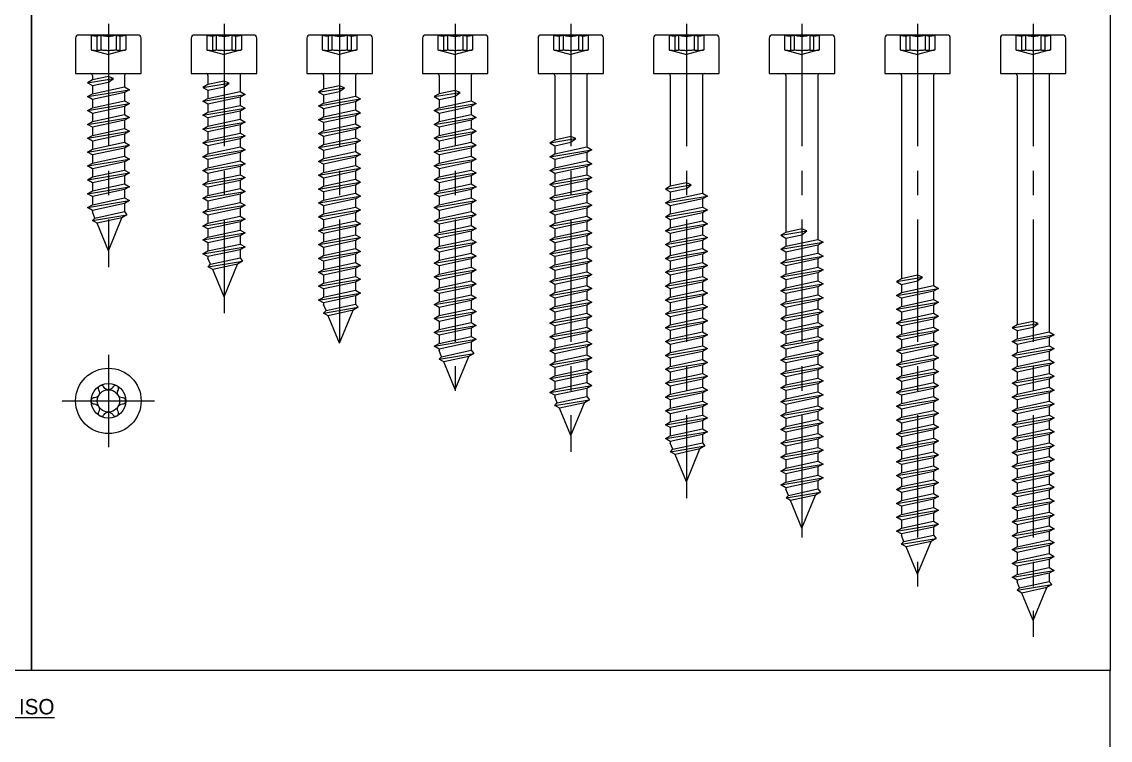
# Model space of a CAD drawing. Header units: millimetres. Extents: x 1459 to 17435, y 971 to 8404.
# Drawn here: x 5683.3 to 5824.5, y 2267.4 to 2360.7 of the extents above; entities that cross this region are included whole.
import ezdxf

# ---------------------------------------------------------------- set-up
doc = ezdxf.new("R2010")
doc.units = ezdxf.units.MM
doc.header["$LTSCALE"] = 0.5
doc.linetypes.add('CENTER', pattern=[50.8, 31.75, -6.35, 6.35, -6.35])
doc.linetypes.add('HIDDEN', pattern=[9.525, 6.35, -3.175])
doc.layers.get('0').update_dxf_attribs({"lineweight": 20})
doc.layers.add('Quincaillerie', color=150, linetype='Continuous', lineweight=20)
doc.styles.add('SBS_IPTXT', font='ERASLGHT.TTF', dxfattribs={"height": 4})

# ---------------------------------------------------------------- blocks, each defined once
blk = doc.blocks.new('Tête vis T25 ST5.5')
at = {"color": 1, "linetype": 'CENTER'}
for points in [[(0, 6), (0, -6)], [(-6, 0), (6, 0)]]:
    blk.add_lwpolyline(points, dxfattribs=at)
blk.add_lwpolyline([(0.56, -1.76, 1.114641), (1.25, -1.37, -0.560869), (1.81, -0.4, 1.114641), (1.81, 0.4, -0.560869), (1.25, 1.37, 1.114641), (0.56, 1.76, -0.560869), (-0.56, 1.76, 1.114641), (-1.25, 1.37, -0.560869), (-1.81, 0.4, 1.114641), (-1.81, -0.4, -0.560869), (-1.25, -1.37, 1.114641), (-0.56, -1.76, -0.560869)], format="xyb", close=True)
for radius in [4.25, 2.25, 1.45]:
    blk.add_circle((0, 0), radius)
blk = doc.blocks.new('4070089')
at = {"color": 1, "linetype": 'CENTER'}
blk.add_line((0, 6.44), (0, -25.12), dxfattribs=at)
for p, q in [((-2.08, -0.25), (-2.08, -0.83)), ((2.09, -0.25), (2.09, -1.73)), ((-2.08, -1.57), (-2.08, -2.63)), ((2.09, -2.47), (2.09, -3.53)), ((-2.08, -3.37), (-2.08, -4.43)), ((-2.08, -5.17), (-2.08, -6.23)), ((2.09, -4.27), (2.09, -5.33)), ((-2.08, -6.97), (-2.08, -8.03)), ((2.09, -6.07), (2.09, -7.13)), ((2.09, -7.87), (2.09, -8.93)), ((-2.08, -8.77), (-2.08, -9.83)), ((2.09, -9.67), (2.09, -10.73)), ((-2.08, -10.57), (-2.08, -11.63)), ((-2.08, -12.37), (-2.08, -13.43)), ((2.09, -11.47), (2.09, -12.53)), ((2.09, -13.27), (2.09, -14.33)), ((-2.08, -14.17), (-2.08, -15.23)), ((2.09, -15.07), (2.09, -16.13)), ((-2.08, -15.97), (-2.08, -17.03)), ((2.09, -16.87), (2.09, -17.93)), ((-2.08, -17.77), (-2.08, -17.97)), ((-1.76, -18.76), (-2.08, -17.97)), ((2.41, -18.35), (1.76, -18.74)), ((2.09, -17.93), (2.41, -18.35)), ((-2.07, -19.09), (-1.76, -18.76)), ((-1.47, -19.44), (-2.07, -19.09)), ((0, -23), (-1.47, -19.44)), ((0, -23), (1.76, -18.74))]:
    blk.add_line(p, q)
blk.add_lwpolyline([(3.85, 5), (-3.85, 5, 0.414214), (-4.25, 4.6), (-4.25, 0), (4.25, 0), (4.25, 4.6, 0.414214)], format="xyb", close=True)
at = {"linetype": 'HIDDEN'}
for points in [[(-2.25, 5), (-2.25, 3.07)], [(-1.5, 4.91), (-1.5, 3.01)], [(-1, 5), (-1, 3.07)], [(1, 5), (1, 3.07)], [(1.5, 4.91), (1.5, 3.01)], [(2.25, 5), (2.25, 3.07)], [(-2.25, 3.07), (0, 2.47)], [(2.25, 3.07), (0, 2.47)]]:
    blk.add_lwpolyline(points, dxfattribs=at)
for points in [[(-2.08, -1.57), (0, -1.12), (0.65, -0.64), (0, -0.38), (-2.08, -0.83), (-2.73, -1.2)], [(2.73, -2.1), (2.09, -2.47), (-2.08, -3.37), (-2.73, -3), (-2.08, -2.63), (2.09, -1.73)], [(2.73, -3.9), (2.09, -4.27), (-2.08, -5.17), (-2.73, -4.8), (-2.08, -4.43), (2.09, -3.53)], [(2.73, -5.7), (2.09, -6.07), (-2.08, -6.97), (-2.73, -6.6), (-2.08, -6.23), (2.09, -5.33)], [(2.73, -7.5), (2.09, -7.87), (-2.08, -8.77), (-2.73, -8.4), (-2.08, -8.03), (2.09, -7.13)], [(2.73, -9.3), (2.09, -9.67), (-2.08, -10.57), (-2.73, -10.2), (-2.08, -9.83), (2.09, -8.93)], [(2.73, -11.1), (2.09, -11.47), (-2.08, -12.37), (-2.73, -12), (-2.08, -11.63), (2.09, -10.73)], [(2.73, -12.9), (2.09, -13.27), (-2.08, -14.17), (-2.73, -13.8), (-2.08, -13.43), (2.09, -12.53)], [(2.73, -14.7), (2.09, -15.07), (-2.08, -15.97), (-2.73, -15.6), (-2.08, -15.23), (2.09, -14.33)], [(2.73, -16.5), (2.09, -16.87), (-2.08, -17.77), (-2.73, -17.4), (-2.08, -17.03), (2.09, -16.13)]]:
    blk.add_lwpolyline(points, close=True)
for points in [[(-2.73, -1.2), (0.65, -0.64)], [(-2.73, -3), (2.73, -2.1)], [(-2.73, -4.8), (2.73, -3.9)], [(-2.73, -6.6), (2.73, -5.7)], [(-2.73, -8.4), (2.73, -7.5)], [(-2.73, -10.2), (2.73, -9.3)], [(-2.73, -12), (2.73, -11.1)], [(-2.73, -13.8), (2.73, -12.9)], [(-2.73, -15.6), (2.73, -14.7)], [(-2.73, -17.4), (2.73, -16.5)], [(-2.07, -19.09), (2.41, -18.35)], [(-1.76, -18.76), (2.09, -17.93)], [(1.76, -18.74), (-1.47, -19.44)]]:
    blk.add_lwpolyline(points)
for centre, radius, start, end in [((-1.62, 6.9), 2, 251.79, 288.21), ((0, 8.36), 3.5, 253.4149, 286.5851), ((1.62, 6.9), 2, 251.79, 288.21), ((-1.62, 6.39), 3.38, 259.3357, 280.6643), ((0, 11.17), 8.16, 262.9585, 277.0415), ((1.62, 6.39), 3.38, 259.3357, 280.6643)]:
    blk.add_arc(centre, radius, start, end, dxfattribs=at)
for centre, start, end in [((-2.33, -0.25), 0, 90), ((2.34, -0.25), 90, 180)]:
    blk.add_arc(centre, 0.25, start, end)
blk = doc.blocks.new('4070090')
at = {"color": 1, "linetype": 'CENTER'}
blk.add_line((0, 6.44), (0, -31.12), dxfattribs=at)
for p, q in [((-2.08, -0.25), (-2.08, -1.43)), ((2.08, -0.25), (2.08, -2.33)), ((-2.08, -2.17), (-2.08, -3.23)), ((-2.08, -3.97), (-2.08, -5.03)), ((2.08, -3.07), (2.08, -4.13)), ((2.08, -4.87), (2.08, -5.93)), ((-2.08, -5.77), (-2.08, -6.83)), ((2.08, -6.67), (2.08, -7.73)), ((-2.08, -7.57), (-2.08, -8.63)), ((2.08, -8.47), (2.08, -9.53)), ((-2.08, -9.37), (-2.08, -10.43)), ((-2.08, -11.17), (-2.08, -12.23)), ((2.08, -10.27), (2.08, -11.33)), ((2.08, -12.07), (2.08, -13.13)), ((-2.08, -12.97), (-2.08, -14.03)), ((2.08, -13.87), (2.08, -14.93)), ((-2.08, -14.77), (-2.08, -15.83)), ((-2.08, -16.57), (-2.08, -17.63)), ((2.08, -15.67), (2.08, -16.73)), ((2.08, -17.47), (2.08, -18.53)), ((-2.08, -18.37), (-2.08, -19.43)), ((2.08, -19.27), (2.08, -20.33)), ((-2.08, -20.17), (-2.08, -21.23)), ((2.08, -21.07), (2.08, -22.13)), ((-2.08, -21.97), (-2.08, -23.03)), ((-2.08, -23.77), (-2.08, -23.97)), ((-1.76, -24.76), (-2.08, -23.97)), ((2.08, -22.87), (2.08, -23.93)), ((2.08, -23.93), (2.41, -24.35)), ((-2.07, -25.09), (-1.76, -24.76)), ((-1.47, -25.44), (-2.07, -25.09)), ((0, -29), (1.76, -24.74)), ((2.41, -24.35), (1.76, -24.74)), ((0, -29), (-1.47, -25.44))]:
    blk.add_line(p, q)
blk.add_lwpolyline([(3.85, 5), (-3.85, 5, 0.414214), (-4.25, 4.6), (-4.25, 0), (4.25, 0), (4.25, 4.6, 0.414214)], format="xyb", close=True)
at = {"linetype": 'HIDDEN'}
for points in [[(-2.25, 5), (-2.25, 3.07)], [(-1.5, 4.91), (-1.5, 3.01)], [(-1, 5), (-1, 3.07)], [(1, 5), (1, 3.07)], [(1.5, 4.91), (1.5, 3.01)], [(2.25, 5), (2.25, 3.07)], [(-2.25, 3.07), (0, 2.47)], [(2.25, 3.07), (0, 2.47)]]:
    blk.add_lwpolyline(points, dxfattribs=at)
for points in [[(-2.08, -2.17), (0, -1.72), (0.65, -1.24), (0, -0.98), (-2.08, -1.43), (-2.73, -1.8)], [(2.73, -2.7), (2.08, -3.07), (-2.08, -3.97), (-2.73, -3.6), (-2.08, -3.23), (2.08, -2.33)], [(2.73, -4.5), (2.08, -4.87), (-2.08, -5.77), (-2.73, -5.4), (-2.08, -5.03), (2.08, -4.13)], [(2.73, -6.3), (2.08, -6.67), (-2.08, -7.57), (-2.73, -7.2), (-2.08, -6.83), (2.08, -5.93)], [(2.73, -8.1), (2.08, -8.47), (-2.08, -9.37), (-2.73, -9), (-2.08, -8.63), (2.08, -7.73)], [(2.73, -9.9), (2.08, -10.27), (-2.08, -11.17), (-2.73, -10.8), (-2.08, -10.43), (2.08, -9.53)], [(2.73, -11.7), (2.08, -12.07), (-2.08, -12.97), (-2.73, -12.6), (-2.08, -12.23), (2.08, -11.33)], [(2.73, -13.5), (2.08, -13.87), (-2.08, -14.77), (-2.73, -14.4), (-2.08, -14.03), (2.08, -13.13)], [(2.73, -15.3), (2.08, -15.67), (-2.08, -16.57), (-2.73, -16.2), (-2.08, -15.83), (2.08, -14.93)], [(2.73, -17.1), (2.08, -17.47), (-2.08, -18.37), (-2.73, -18), (-2.08, -17.63), (2.08, -16.73)], [(2.73, -18.9), (2.08, -19.27), (-2.08, -20.17), (-2.73, -19.8), (-2.08, -19.43), (2.08, -18.53)], [(2.73, -20.7), (2.08, -21.07), (-2.08, -21.97), (-2.73, -21.6), (-2.08, -21.23), (2.08, -20.33)], [(2.73, -22.5), (2.08, -22.87), (-2.08, -23.77), (-2.73, -23.4), (-2.08, -23.03), (2.08, -22.13)]]:
    blk.add_lwpolyline(points, close=True)
for points in [[(-2.73, -1.8), (0.65, -1.24)], [(-2.73, -3.6), (2.73, -2.7)], [(-2.73, -5.4), (2.73, -4.5)], [(-2.73, -7.2), (2.73, -6.3)], [(-2.73, -9), (2.73, -8.1)], [(-2.73, -10.8), (2.73, -9.9)], [(-2.73, -12.6), (2.73, -11.7)], [(-2.73, -14.4), (2.73, -13.5)], [(-2.73, -16.2), (2.73, -15.3)], [(-2.73, -18), (2.73, -17.1)], [(-2.73, -19.8), (2.73, -18.9)], [(-2.73, -21.6), (2.73, -20.7)], [(-2.73, -23.4), (2.73, -22.5)], [(-1.76, -24.76), (2.08, -23.93)], [(-2.07, -25.09), (2.41, -24.35)], [(1.76, -24.74), (-1.47, -25.44)]]:
    blk.add_lwpolyline(points)
for centre, radius, start, end in [((-1.62, 6.9), 2, 251.79, 288.21), ((0, 8.36), 3.5, 253.4149, 286.5851), ((1.62, 6.9), 2, 251.79, 288.21), ((-1.62, 6.39), 3.38, 259.3357, 280.6643), ((0, 11.17), 8.16, 262.9585, 277.0415), ((1.62, 6.39), 3.38, 259.3357, 280.6643)]:
    blk.add_arc(centre, radius, start, end, dxfattribs=at)
for centre, start, end in [((-2.33, -0.25), 0, 90), ((2.33, -0.25), 90, 180)]:
    blk.add_arc(centre, 0.25, start, end)
blk = doc.blocks.new('4070091')
at = {"color": 1, "linetype": 'CENTER'}
blk.add_line((0, 6.44), (0, -37.12), dxfattribs=at)
for p, q in [((-2.09, -0.25), (-2.09, -2.03)), ((2.08, -0.25), (2.08, -2.93)), ((-2.09, -2.77), (-2.09, -3.83)), ((2.08, -3.67), (2.08, -4.73)), ((-2.09, -4.57), (-2.09, -5.63)), ((2.08, -5.47), (2.08, -6.53)), ((-2.09, -6.37), (-2.09, -7.43)), ((-2.09, -8.17), (-2.09, -9.23)), ((2.08, -7.27), (2.08, -8.33)), ((2.08, -9.07), (2.08, -10.13)), ((-2.09, -9.97), (-2.09, -11.03)), ((2.08, -10.87), (2.08, -11.93)), ((-2.09, -11.77), (-2.09, -12.83)), ((2.08, -12.67), (2.08, -13.73)), ((-2.09, -13.57), (-2.09, -14.63)), ((-2.09, -15.37), (-2.09, -16.43)), ((2.08, -14.47), (2.08, -15.53)), ((2.08, -16.27), (2.08, -17.33)), ((-2.09, -17.17), (-2.09, -18.23)), ((2.08, -18.07), (2.08, -19.13)), ((-2.09, -18.97), (-2.09, -20.03)), ((-2.09, -20.77), (-2.09, -21.83)), ((2.08, -19.87), (2.08, -20.93)), ((-2.09, -22.57), (-2.09, -23.63)), ((2.08, -21.67), (2.08, -22.73)), ((2.08, -23.47), (2.08, -24.53)), ((-2.09, -24.37), (-2.09, -25.43)), ((2.08, -25.27), (2.08, -26.33)), ((-2.09, -26.17), (-2.09, -27.23)), ((-2.09, -27.97), (-2.09, -29.03)), ((2.08, -27.07), (2.08, -28.13)), ((2.08, -28.87), (2.08, -29.93)), ((-2.09, -29.77), (-2.09, -29.97)), ((-1.76, -30.76), (-2.09, -29.97)), ((-2.07, -31.09), (-1.76, -30.76)), ((0, -35), (1.76, -30.74)), ((2.41, -30.35), (1.76, -30.74)), ((2.08, -29.93), (2.41, -30.35)), ((-1.47, -31.44), (-2.07, -31.09)), ((0, -35), (-1.47, -31.44))]:
    blk.add_line(p, q)
blk.add_lwpolyline([(3.85, 5), (-3.85, 5, 0.414214), (-4.25, 4.6), (-4.25, 0), (4.25, 0), (4.25, 4.6, 0.414214)], format="xyb", close=True)
at = {"linetype": 'HIDDEN'}
for points in [[(-2.25, 5), (-2.25, 3.07)], [(-1.5, 4.91), (-1.5, 3.01)], [(-1, 5), (-1, 3.07)], [(1, 5), (1, 3.07)], [(1.5, 4.91), (1.5, 3.01)], [(2.25, 5), (2.25, 3.07)], [(-2.25, 3.07), (0, 2.47)], [(2.25, 3.07), (0, 2.47)]]:
    blk.add_lwpolyline(points, dxfattribs=at)
for points in [[(-2.09, -2.77), (0, -2.32), (0.65, -1.84), (0, -1.58), (-2.09, -2.03), (-2.73, -2.4)], [(2.73, -3.3), (2.08, -3.67), (-2.09, -4.57), (-2.73, -4.2), (-2.09, -3.83), (2.08, -2.93)], [(2.73, -5.1), (2.08, -5.47), (-2.09, -6.37), (-2.73, -6), (-2.09, -5.63), (2.08, -4.73)], [(2.73, -6.9), (2.08, -7.27), (-2.09, -8.17), (-2.73, -7.8), (-2.09, -7.43), (2.08, -6.53)], [(2.73, -8.7), (2.08, -9.07), (-2.09, -9.97), (-2.73, -9.6), (-2.09, -9.23), (2.08, -8.33)], [(2.73, -10.5), (2.08, -10.87), (-2.09, -11.77), (-2.73, -11.4), (-2.09, -11.03), (2.08, -10.13)], [(2.73, -12.3), (2.08, -12.67), (-2.09, -13.57), (-2.73, -13.2), (-2.09, -12.83), (2.08, -11.93)], [(2.73, -14.1), (2.08, -14.47), (-2.09, -15.37), (-2.73, -15), (-2.09, -14.63), (2.08, -13.73)], [(2.73, -15.9), (2.08, -16.27), (-2.09, -17.17), (-2.73, -16.8), (-2.09, -16.43), (2.08, -15.53)], [(2.73, -17.7), (2.08, -18.07), (-2.09, -18.97), (-2.73, -18.6), (-2.09, -18.23), (2.08, -17.33)], [(2.73, -19.5), (2.08, -19.87), (-2.09, -20.77), (-2.73, -20.4), (-2.09, -20.03), (2.08, -19.13)], [(2.73, -21.3), (2.08, -21.67), (-2.09, -22.57), (-2.73, -22.2), (-2.09, -21.83), (2.08, -20.93)], [(2.73, -23.1), (2.08, -23.47), (-2.09, -24.37), (-2.73, -24), (-2.09, -23.63), (2.08, -22.73)], [(2.73, -24.9), (2.08, -25.27), (-2.09, -26.17), (-2.73, -25.8), (-2.09, -25.43), (2.08, -24.53)], [(2.73, -26.7), (2.08, -27.07), (-2.09, -27.97), (-2.73, -27.6), (-2.09, -27.23), (2.08, -26.33)], [(2.73, -28.5), (2.08, -28.87), (-2.09, -29.77), (-2.73, -29.4), (-2.09, -29.03), (2.08, -28.13)]]:
    blk.add_lwpolyline(points, close=True)
for points in [[(-2.73, -2.4), (0.65, -1.84)], [(-2.73, -4.2), (2.73, -3.3)], [(-2.73, -6), (2.73, -5.1)], [(-2.73, -7.8), (2.73, -6.9)], [(-2.73, -9.6), (2.73, -8.7)], [(-2.73, -11.4), (2.73, -10.5)], [(-2.73, -13.2), (2.73, -12.3)], [(-2.73, -15), (2.73, -14.1)], [(-2.73, -16.8), (2.73, -15.9)], [(-2.73, -18.6), (2.73, -17.7)], [(-2.73, -20.4), (2.73, -19.5)], [(-2.73, -22.2), (2.73, -21.3)], [(-2.73, -24), (2.73, -23.1)], [(-2.73, -25.8), (2.73, -24.9)], [(-2.73, -27.6), (2.73, -26.7)], [(-2.73, -29.4), (2.73, -28.5)], [(-2.07, -31.09), (2.41, -30.35)], [(-1.76, -30.76), (2.08, -29.93)], [(1.76, -30.74), (-1.47, -31.44)]]:
    blk.add_lwpolyline(points)
for centre, radius, start, end in [((-1.62, 6.9), 2, 251.79, 288.21), ((0, 8.36), 3.5, 253.4149, 286.5851), ((1.62, 6.9), 2, 251.79, 288.21), ((-1.62, 6.39), 3.38, 259.3357, 280.6643), ((0, 11.17), 8.16, 262.9585, 277.0415), ((1.62, 6.39), 3.38, 259.3357, 280.6643)]:
    blk.add_arc(centre, radius, start, end, dxfattribs=at)
for centre, start, end in [((-2.34, -0.25), 0, 90), ((2.33, -0.25), 90, 180)]:
    blk.add_arc(centre, 0.25, start, end)
blk = doc.blocks.new('4070092')
at = {"color": 1, "linetype": 'CENTER'}
blk.add_line((0, 6.44), (0, -43.12), dxfattribs=at)
for p, q in [((-2.09, -0.25), (-2.09, -2.63)), ((2.08, -0.25), (2.08, -3.53)), ((-2.09, -3.37), (-2.09, -4.43)), ((-2.09, -5.17), (-2.09, -6.23)), ((2.08, -4.27), (2.08, -5.33)), ((-2.09, -6.97), (-2.09, -8.03)), ((2.08, -6.07), (2.08, -7.13)), ((2.08, -7.87), (2.08, -8.93)), ((-2.09, -8.77), (-2.09, -9.83)), ((2.08, -9.67), (2.08, -10.73)), ((-2.09, -10.57), (-2.09, -11.63)), ((-2.09, -12.37), (-2.09, -13.43)), ((2.08, -11.47), (2.08, -12.53)), ((2.08, -13.27), (2.08, -14.33)), ((-2.09, -14.17), (-2.09, -15.23)), ((2.08, -15.07), (2.08, -16.13)), ((-2.09, -15.97), (-2.09, -17.03)), ((2.08, -16.87), (2.08, -17.93)), ((-2.09, -17.77), (-2.09, -18.83)), ((-2.09, -19.57), (-2.09, -20.63)), ((2.08, -18.67), (2.08, -19.73)), ((2.08, -20.47), (2.08, -21.53)), ((-2.09, -21.37), (-2.09, -22.43)), ((2.08, -22.27), (2.08, -23.33)), ((-2.09, -23.17), (-2.09, -24.23)), ((-2.09, -24.97), (-2.09, -26.03)), ((2.08, -24.07), (2.08, -25.13)), ((-2.09, -26.77), (-2.09, -27.83)), ((2.08, -25.87), (2.08, -26.93)), ((2.08, -27.67), (2.08, -28.73)), ((-2.09, -28.57), (-2.09, -29.63)), ((2.08, -29.47), (2.08, -30.53)), ((-2.09, -30.37), (-2.09, -31.43)), ((-2.09, -32.17), (-2.09, -33.23)), ((2.08, -31.27), (2.08, -32.33)), ((2.08, -33.07), (2.08, -34.13)), ((-2.09, -33.97), (-2.09, -35.03)), ((2.08, -34.87), (2.08, -35.93)), ((-2.09, -35.77), (-2.09, -35.97)), ((-1.76, -36.76), (-2.09, -35.97)), ((2.41, -36.35), (1.76, -36.74)), ((2.08, -35.93), (2.41, -36.35)), ((-2.07, -37.09), (-1.76, -36.76)), ((-1.47, -37.44), (-2.07, -37.09)), ((0, -41), (-1.47, -37.44)), ((0, -41), (1.76, -36.74))]:
    blk.add_line(p, q)
blk.add_lwpolyline([(3.85, 5), (-3.85, 5, 0.414214), (-4.25, 4.6), (-4.25, 0), (4.25, 0), (4.25, 4.6, 0.414214)], format="xyb", close=True)
at = {"linetype": 'HIDDEN'}
for points in [[(-2.25, 5), (-2.25, 3.07)], [(-1.5, 4.91), (-1.5, 3.01)], [(-1, 5), (-1, 3.07)], [(1, 5), (1, 3.07)], [(1.5, 4.91), (1.5, 3.01)], [(2.25, 5), (2.25, 3.07)], [(-2.25, 3.07), (0, 2.47)], [(2.25, 3.07), (0, 2.47)]]:
    blk.add_lwpolyline(points, dxfattribs=at)
for points in [[(-2.09, -3.37), (0, -2.92), (0.65, -2.44), (0, -2.18), (-2.09, -2.63), (-2.73, -3)], [(2.73, -3.9), (2.08, -4.27), (-2.09, -5.17), (-2.73, -4.8), (-2.09, -4.43), (2.08, -3.53)], [(2.73, -5.7), (2.08, -6.07), (-2.09, -6.97), (-2.73, -6.6), (-2.09, -6.23), (2.08, -5.33)], [(2.73, -7.5), (2.08, -7.87), (-2.09, -8.77), (-2.73, -8.4), (-2.09, -8.03), (2.08, -7.13)], [(2.73, -9.3), (2.08, -9.67), (-2.09, -10.57), (-2.73, -10.2), (-2.09, -9.83), (2.08, -8.93)], [(2.73, -11.1), (2.08, -11.47), (-2.09, -12.37), (-2.73, -12), (-2.09, -11.63), (2.08, -10.73)], [(2.73, -12.9), (2.08, -13.27), (-2.09, -14.17), (-2.73, -13.8), (-2.09, -13.43), (2.08, -12.53)], [(2.73, -14.7), (2.08, -15.07), (-2.09, -15.97), (-2.73, -15.6), (-2.09, -15.23), (2.08, -14.33)], [(2.73, -16.5), (2.08, -16.87), (-2.09, -17.77), (-2.73, -17.4), (-2.09, -17.03), (2.08, -16.13)], [(2.73, -18.3), (2.08, -18.67), (-2.09, -19.57), (-2.73, -19.2), (-2.09, -18.83), (2.08, -17.93)], [(2.73, -20.1), (2.08, -20.47), (-2.09, -21.37), (-2.73, -21), (-2.09, -20.63), (2.08, -19.73)], [(2.73, -21.9), (2.08, -22.27), (-2.09, -23.17), (-2.73, -22.8), (-2.09, -22.43), (2.08, -21.53)], [(2.73, -23.7), (2.08, -24.07), (-2.09, -24.97), (-2.73, -24.6), (-2.09, -24.23), (2.08, -23.33)], [(2.73, -25.5), (2.08, -25.87), (-2.09, -26.77), (-2.73, -26.4), (-2.09, -26.03), (2.08, -25.13)], [(2.73, -27.3), (2.08, -27.67), (-2.09, -28.57), (-2.73, -28.2), (-2.09, -27.83), (2.08, -26.93)], [(2.73, -29.1), (2.08, -29.47), (-2.09, -30.37), (-2.73, -30), (-2.09, -29.63), (2.08, -28.73)], [(2.73, -30.9), (2.08, -31.27), (-2.09, -32.17), (-2.73, -31.8), (-2.09, -31.43), (2.08, -30.53)], [(2.73, -32.7), (2.08, -33.07), (-2.09, -33.97), (-2.73, -33.6), (-2.09, -33.23), (2.08, -32.33)], [(2.73, -34.5), (2.08, -34.87), (-2.09, -35.77), (-2.73, -35.4), (-2.09, -35.03), (2.08, -34.13)]]:
    blk.add_lwpolyline(points, close=True)
for points in [[(-2.73, -3), (0.65, -2.44)], [(-2.73, -4.8), (2.73, -3.9)], [(-2.73, -6.6), (2.73, -5.7)], [(-2.73, -8.4), (2.73, -7.5)], [(-2.73, -10.2), (2.73, -9.3)], [(-2.73, -12), (2.73, -11.1)], [(-2.73, -13.8), (2.73, -12.9)], [(-2.73, -15.6), (2.73, -14.7)], [(-2.73, -17.4), (2.73, -16.5)], [(-2.73, -19.2), (2.73, -18.3)], [(-2.73, -21), (2.73, -20.1)], [(-2.73, -22.8), (2.73, -21.9)], [(-2.73, -24.6), (2.73, -23.7)], [(-2.73, -26.4), (2.73, -25.5)], [(-2.73, -28.2), (2.73, -27.3)], [(-2.73, -30), (2.73, -29.1)], [(-2.73, -31.8), (2.73, -30.9)], [(-2.73, -33.6), (2.73, -32.7)], [(-2.73, -35.4), (2.73, -34.5)], [(-2.07, -37.09), (2.41, -36.35)], [(-1.76, -36.76), (2.08, -35.93)], [(1.76, -36.74), (-1.47, -37.44)]]:
    blk.add_lwpolyline(points)
for centre, radius, start, end in [((-1.62, 6.9), 2, 251.79, 288.21), ((0, 8.36), 3.5, 253.4149, 286.5851), ((1.62, 6.9), 2, 251.79, 288.21), ((-1.62, 6.39), 3.38, 259.3357, 280.6643), ((0, 11.17), 8.16, 262.9585, 277.0415), ((1.62, 6.39), 3.38, 259.3357, 280.6643)]:
    blk.add_arc(centre, radius, start, end, dxfattribs=at)
for centre, start, end in [((-2.34, -0.25), 0, 90), ((2.33, -0.25), 90, 180)]:
    blk.add_arc(centre, 0.25, start, end)
blk = doc.blocks.new('4070093')
at = {"color": 1, "linetype": 'CENTER'}
blk.add_line((0, 6.44), (0, -49.12), dxfattribs=at)
for p, q in [((-2.09, -0.25), (-2.09, -8.63)), ((2.08, -0.25), (2.08, -9.53)), ((-2.09, -9.37), (-2.09, -10.43)), ((-2.09, -11.17), (-2.09, -12.23)), ((2.08, -10.27), (2.08, -11.33)), ((2.08, -12.07), (2.08, -13.13)), ((-2.09, -12.97), (-2.09, -14.03)), ((2.08, -13.87), (2.08, -14.93)), ((-2.09, -14.77), (-2.09, -15.83)), ((-2.09, -16.57), (-2.09, -17.63)), ((2.08, -15.67), (2.08, -16.73)), ((2.08, -17.47), (2.08, -18.53)), ((-2.09, -18.37), (-2.09, -19.43)), ((2.08, -19.27), (2.08, -20.33)), ((-2.09, -20.17), (-2.09, -21.23)), ((2.08, -21.07), (2.08, -22.13)), ((-2.09, -21.97), (-2.09, -23.03)), ((-2.09, -23.77), (-2.09, -24.83)), ((2.08, -22.87), (2.08, -23.93)), ((2.08, -24.67), (2.08, -25.73)), ((-2.09, -25.57), (-2.09, -26.63)), ((2.08, -26.47), (2.08, -27.53)), ((-2.09, -27.37), (-2.09, -28.43)), ((-2.09, -29.17), (-2.09, -30.23)), ((2.08, -28.27), (2.08, -29.33)), ((-2.09, -30.97), (-2.09, -32.03)), ((2.08, -30.07), (2.08, -31.13)), ((2.08, -31.87), (2.08, -32.93)), ((-2.09, -32.77), (-2.09, -33.83)), ((2.08, -33.67), (2.08, -34.73)), ((-2.09, -34.57), (-2.09, -35.63)), ((-2.09, -36.37), (-2.09, -37.43)), ((2.08, -35.47), (2.08, -36.53)), ((2.08, -37.27), (2.08, -38.33)), ((-2.09, -38.17), (-2.09, -39.23)), ((2.08, -39.07), (2.08, -40.13)), ((-2.09, -39.97), (-2.09, -41.03)), ((2.08, -40.87), (2.08, -41.93)), ((-2.09, -41.77), (-2.09, -41.97)), ((-1.76, -42.76), (-2.09, -41.97)), ((2.41, -42.35), (1.76, -42.74)), ((2.08, -41.93), (2.41, -42.35)), ((-2.07, -43.09), (-1.76, -42.76)), ((-1.47, -43.44), (-2.07, -43.09)), ((0, -47), (-1.47, -43.44)), ((0, -47), (1.76, -42.74))]:
    blk.add_line(p, q)
blk.add_lwpolyline([(3.85, 5), (-3.85, 5, 0.414214), (-4.25, 4.6), (-4.25, 0), (4.25, 0), (4.25, 4.6, 0.414214)], format="xyb", close=True)
at = {"linetype": 'HIDDEN'}
for points in [[(-2.25, 5), (-2.25, 3.07)], [(-1.5, 4.91), (-1.5, 3.01)], [(-1, 5), (-1, 3.07)], [(1, 5), (1, 3.07)], [(1.5, 4.91), (1.5, 3.01)], [(2.25, 5), (2.25, 3.07)], [(-2.25, 3.07), (0, 2.47)], [(2.25, 3.07), (0, 2.47)]]:
    blk.add_lwpolyline(points, dxfattribs=at)
for points in [[(-2.09, -9.37), (0, -8.92), (0.65, -8.44), (0, -8.18), (-2.09, -8.63), (-2.73, -9)], [(2.73, -9.9), (2.08, -10.27), (-2.09, -11.17), (-2.73, -10.8), (-2.09, -10.43), (2.08, -9.53)], [(2.73, -11.7), (2.08, -12.07), (-2.09, -12.97), (-2.73, -12.6), (-2.09, -12.23), (2.08, -11.33)], [(2.73, -13.5), (2.08, -13.87), (-2.09, -14.77), (-2.73, -14.4), (-2.09, -14.03), (2.08, -13.13)], [(2.73, -15.3), (2.08, -15.67), (-2.09, -16.57), (-2.73, -16.2), (-2.09, -15.83), (2.08, -14.93)], [(2.73, -17.1), (2.08, -17.47), (-2.09, -18.37), (-2.73, -18), (-2.09, -17.63), (2.08, -16.73)], [(2.73, -18.9), (2.08, -19.27), (-2.09, -20.17), (-2.73, -19.8), (-2.09, -19.43), (2.08, -18.53)], [(2.73, -20.7), (2.08, -21.07), (-2.09, -21.97), (-2.73, -21.6), (-2.09, -21.23), (2.08, -20.33)], [(2.73, -22.5), (2.08, -22.87), (-2.09, -23.77), (-2.73, -23.4), (-2.09, -23.03), (2.08, -22.13)], [(2.73, -24.3), (2.08, -24.67), (-2.09, -25.57), (-2.73, -25.2), (-2.09, -24.83), (2.08, -23.93)], [(2.73, -26.1), (2.08, -26.47), (-2.09, -27.37), (-2.73, -27), (-2.09, -26.63), (2.08, -25.73)], [(2.73, -27.9), (2.08, -28.27), (-2.09, -29.17), (-2.73, -28.8), (-2.09, -28.43), (2.08, -27.53)], [(2.73, -29.7), (2.08, -30.07), (-2.09, -30.97), (-2.73, -30.6), (-2.09, -30.23), (2.08, -29.33)], [(2.73, -31.5), (2.08, -31.87), (-2.09, -32.77), (-2.73, -32.4), (-2.09, -32.03), (2.08, -31.13)], [(2.73, -33.3), (2.08, -33.67), (-2.09, -34.57), (-2.73, -34.2), (-2.09, -33.83), (2.08, -32.93)], [(2.73, -35.1), (2.08, -35.47), (-2.09, -36.37), (-2.73, -36), (-2.09, -35.63), (2.08, -34.73)], [(2.73, -36.9), (2.08, -37.27), (-2.09, -38.17), (-2.73, -37.8), (-2.09, -37.43), (2.08, -36.53)], [(2.73, -38.7), (2.08, -39.07), (-2.09, -39.97), (-2.73, -39.6), (-2.09, -39.23), (2.08, -38.33)], [(2.73, -40.5), (2.08, -40.87), (-2.09, -41.77), (-2.73, -41.4), (-2.09, -41.03), (2.08, -40.13)]]:
    blk.add_lwpolyline(points, close=True)
for points in [[(-2.73, -9), (0.65, -8.44)], [(-2.73, -10.8), (2.73, -9.9)], [(-2.73, -12.6), (2.73, -11.7)], [(-2.73, -14.4), (2.73, -13.5)], [(-2.73, -16.2), (2.73, -15.3)], [(-2.73, -18), (2.73, -17.1)], [(-2.73, -19.8), (2.73, -18.9)], [(-2.73, -21.6), (2.73, -20.7)], [(-2.73, -23.4), (2.73, -22.5)], [(-2.73, -25.2), (2.73, -24.3)], [(-2.73, -27), (2.73, -26.1)], [(-2.73, -28.8), (2.73, -27.9)], [(-2.73, -30.6), (2.73, -29.7)], [(-2.73, -32.4), (2.73, -31.5)], [(-2.73, -34.2), (2.73, -33.3)], [(-2.73, -36), (2.73, -35.1)], [(-2.73, -37.8), (2.73, -36.9)], [(-2.73, -39.6), (2.73, -38.7)], [(-2.73, -41.4), (2.73, -40.5)], [(-2.07, -43.09), (2.41, -42.35)], [(-1.76, -42.76), (2.08, -41.93)], [(1.76, -42.74), (-1.47, -43.44)]]:
    blk.add_lwpolyline(points)
for centre, radius, start, end in [((-1.62, 6.9), 2, 251.79, 288.21), ((0, 8.36), 3.5, 253.4149, 286.5851), ((1.62, 6.9), 2, 251.79, 288.21), ((-1.62, 6.39), 3.38, 259.3357, 280.6643), ((0, 11.17), 8.16, 262.9585, 277.0415), ((1.62, 6.39), 3.38, 259.3357, 280.6643)]:
    blk.add_arc(centre, radius, start, end, dxfattribs=at)
for centre, start, end in [((-2.34, -0.25), 0, 90), ((2.33, -0.25), 90, 180)]:
    blk.add_arc(centre, 0.25, start, end)
blk = doc.blocks.new('4070094')
at = {"color": 1, "linetype": 'CENTER'}
blk.add_line((0, 6.44), (0, -55.12), dxfattribs=at)
for p, q in [((-2.09, -0.25), (-2.09, -14.63)), ((2.08, -0.25), (2.08, -15.53)), ((-2.09, -15.37), (-2.09, -16.43)), ((2.08, -16.27), (2.08, -17.33)), ((-2.09, -17.17), (-2.09, -18.23)), ((2.08, -18.07), (2.08, -19.13)), ((-2.09, -18.97), (-2.09, -20.03)), ((-2.09, -20.77), (-2.09, -21.83)), ((2.08, -19.87), (2.08, -20.93)), ((-2.09, -22.57), (-2.09, -23.63)), ((2.08, -21.67), (2.08, -22.73)), ((2.08, -23.47), (2.08, -24.53)), ((-2.09, -24.37), (-2.09, -25.43)), ((2.08, -25.27), (2.08, -26.33)), ((-2.09, -26.17), (-2.09, -27.23)), ((-2.09, -27.97), (-2.09, -29.03)), ((2.08, -27.07), (2.08, -28.13)), ((2.08, -28.87), (2.08, -29.93)), ((-2.09, -29.77), (-2.09, -30.83)), ((2.08, -30.67), (2.08, -31.73)), ((-2.09, -31.57), (-2.09, -32.63)), ((2.08, -32.47), (2.08, -33.53)), ((-2.09, -33.37), (-2.09, -34.43)), ((-2.09, -35.17), (-2.09, -36.23)), ((2.08, -34.27), (2.08, -35.33)), ((2.08, -36.07), (2.08, -37.13)), ((-2.09, -36.97), (-2.09, -38.03)), ((2.08, -37.87), (2.08, -38.93)), ((-2.09, -38.77), (-2.09, -39.83)), ((-2.09, -40.57), (-2.09, -41.63)), ((2.08, -39.67), (2.08, -40.73)), ((-2.09, -42.37), (-2.09, -43.43)), ((2.08, -41.47), (2.08, -42.53)), ((2.08, -43.27), (2.08, -44.33)), ((-2.09, -44.17), (-2.09, -45.23)), ((2.08, -45.07), (2.08, -46.13)), ((-2.09, -45.97), (-2.09, -47.03)), ((-2.09, -47.77), (-2.09, -47.97)), ((-1.76, -48.76), (-2.09, -47.97)), ((2.08, -46.87), (2.08, -47.93)), ((2.08, -47.93), (2.41, -48.35)), ((-2.07, -49.09), (-1.76, -48.76)), ((-1.47, -49.44), (-2.07, -49.09)), ((0, -53), (1.76, -48.74)), ((2.41, -48.35), (1.76, -48.74)), ((0, -53), (-1.47, -49.44))]:
    blk.add_line(p, q)
blk.add_lwpolyline([(3.85, 5), (-3.85, 5, 0.414214), (-4.25, 4.6), (-4.25, 0), (4.25, 0), (4.25, 4.6, 0.414214)], format="xyb", close=True)
at = {"linetype": 'HIDDEN'}
for points in [[(-2.25, 5), (-2.25, 3.07)], [(-1.5, 4.91), (-1.5, 3.01)], [(-1, 5), (-1, 3.07)], [(1, 5), (1, 3.07)], [(1.5, 4.91), (1.5, 3.01)], [(2.25, 5), (2.25, 3.07)], [(-2.25, 3.07), (0, 2.47)], [(2.25, 3.07), (0, 2.47)]]:
    blk.add_lwpolyline(points, dxfattribs=at)
for points in [[(-2.09, -15.37), (0, -14.92), (0.64, -14.44), (0, -14.18), (-2.09, -14.63), (-2.73, -15)], [(2.73, -15.9), (2.08, -16.27), (-2.09, -17.17), (-2.73, -16.8), (-2.09, -16.43), (2.08, -15.53)], [(2.73, -17.7), (2.08, -18.07), (-2.09, -18.97), (-2.73, -18.6), (-2.09, -18.23), (2.08, -17.33)], [(2.73, -19.5), (2.08, -19.87), (-2.09, -20.77), (-2.73, -20.4), (-2.09, -20.03), (2.08, -19.13)], [(2.73, -21.3), (2.08, -21.67), (-2.09, -22.57), (-2.73, -22.2), (-2.09, -21.83), (2.08, -20.93)], [(2.73, -23.1), (2.08, -23.47), (-2.09, -24.37), (-2.73, -24), (-2.09, -23.63), (2.08, -22.73)], [(2.73, -24.9), (2.08, -25.27), (-2.09, -26.17), (-2.73, -25.8), (-2.09, -25.43), (2.08, -24.53)], [(2.73, -26.7), (2.08, -27.07), (-2.09, -27.97), (-2.73, -27.6), (-2.09, -27.23), (2.08, -26.33)], [(2.73, -28.5), (2.08, -28.87), (-2.09, -29.77), (-2.73, -29.4), (-2.09, -29.03), (2.08, -28.13)], [(2.73, -30.3), (2.08, -30.67), (-2.09, -31.57), (-2.73, -31.2), (-2.09, -30.83), (2.08, -29.93)], [(2.73, -32.1), (2.08, -32.47), (-2.09, -33.37), (-2.73, -33), (-2.09, -32.63), (2.08, -31.73)], [(2.73, -33.9), (2.08, -34.27), (-2.09, -35.17), (-2.73, -34.8), (-2.09, -34.43), (2.08, -33.53)], [(2.73, -35.7), (2.08, -36.07), (-2.09, -36.97), (-2.73, -36.6), (-2.09, -36.23), (2.08, -35.33)], [(2.73, -37.5), (2.08, -37.87), (-2.09, -38.77), (-2.73, -38.4), (-2.09, -38.03), (2.08, -37.13)], [(2.73, -39.3), (2.08, -39.67), (-2.09, -40.57), (-2.73, -40.2), (-2.09, -39.83), (2.08, -38.93)], [(2.73, -41.1), (2.08, -41.47), (-2.09, -42.37), (-2.73, -42), (-2.09, -41.63), (2.08, -40.73)], [(2.73, -42.9), (2.08, -43.27), (-2.09, -44.17), (-2.73, -43.8), (-2.09, -43.43), (2.08, -42.53)], [(2.73, -44.7), (2.08, -45.07), (-2.09, -45.97), (-2.73, -45.6), (-2.09, -45.23), (2.08, -44.33)], [(2.73, -46.5), (2.08, -46.87), (-2.09, -47.77), (-2.73, -47.4), (-2.09, -47.03), (2.08, -46.13)]]:
    blk.add_lwpolyline(points, close=True)
for points in [[(-2.73, -15), (0.64, -14.44)], [(-2.73, -16.8), (2.73, -15.9)], [(-2.73, -18.6), (2.73, -17.7)], [(-2.73, -20.4), (2.73, -19.5)], [(-2.73, -22.2), (2.73, -21.3)], [(-2.73, -24), (2.73, -23.1)], [(-2.73, -25.8), (2.73, -24.9)], [(-2.73, -27.6), (2.73, -26.7)], [(-2.73, -29.4), (2.73, -28.5)], [(-2.73, -31.2), (2.73, -30.3)], [(-2.73, -33), (2.73, -32.1)], [(-2.73, -34.8), (2.73, -33.9)], [(-2.73, -36.6), (2.73, -35.7)], [(-2.73, -38.4), (2.73, -37.5)], [(-2.73, -40.2), (2.73, -39.3)], [(-2.73, -42), (2.73, -41.1)], [(-2.73, -43.8), (2.73, -42.9)], [(-2.73, -45.6), (2.73, -44.7)], [(-2.73, -47.4), (2.73, -46.5)], [(-1.76, -48.76), (2.08, -47.93)], [(-2.07, -49.09), (2.41, -48.35)], [(1.76, -48.74), (-1.47, -49.44)]]:
    blk.add_lwpolyline(points)
for centre, radius, start, end in [((-1.62, 6.9), 2, 251.79, 288.21), ((0, 8.36), 3.5, 253.4149, 286.5851), ((1.62, 6.9), 2, 251.79, 288.21), ((-1.62, 6.39), 3.38, 259.3357, 280.6643), ((0, 11.17), 8.16, 262.9585, 277.0415), ((1.62, 6.39), 3.38, 259.3357, 280.6643)]:
    blk.add_arc(centre, radius, start, end, dxfattribs=at)
for centre, start, end in [((-2.34, -0.25), 0, 90), ((2.33, -0.25), 90, 180)]:
    blk.add_arc(centre, 0.25, start, end)
blk = doc.blocks.new('4070095')
at = {"color": 1, "linetype": 'CENTER'}
blk.add_line((0, 6.44), (0, -61.12), dxfattribs=at)
for p, q in [((-2.09, -0.25), (-2.09, -20.63)), ((2.08, -0.25), (2.08, -21.53)), ((-2.09, -21.37), (-2.09, -22.43)), ((2.08, -22.27), (2.08, -23.33)), ((-2.09, -23.17), (-2.09, -24.23)), ((-2.09, -24.97), (-2.09, -26.03)), ((2.08, -24.07), (2.08, -25.13)), ((-2.09, -26.77), (-2.09, -27.83)), ((2.08, -25.87), (2.08, -26.93)), ((2.08, -27.67), (2.08, -28.73)), ((-2.09, -28.57), (-2.09, -29.63)), ((2.08, -29.47), (2.08, -30.53)), ((-2.09, -30.37), (-2.09, -31.43)), ((-2.09, -32.17), (-2.09, -33.23)), ((2.08, -31.27), (2.08, -32.33)), ((2.08, -33.07), (2.08, -34.13)), ((-2.09, -33.97), (-2.09, -35.03)), ((2.08, -34.87), (2.08, -35.93)), ((-2.09, -35.77), (-2.09, -36.83)), ((2.08, -36.67), (2.08, -37.73)), ((-2.09, -37.57), (-2.09, -38.63)), ((-2.09, -39.37), (-2.09, -40.43)), ((2.08, -38.47), (2.08, -39.53)), ((2.08, -40.27), (2.08, -41.33)), ((-2.09, -41.17), (-2.09, -42.23)), ((2.08, -42.07), (2.08, -43.13)), ((-2.09, -42.97), (-2.09, -44.03)), ((-2.09, -44.77), (-2.09, -45.83)), ((2.08, -43.87), (2.08, -44.93)), ((-2.09, -46.57), (-2.09, -47.63)), ((2.08, -45.67), (2.08, -46.73)), ((2.08, -47.47), (2.08, -48.53)), ((-2.09, -48.37), (-2.09, -49.43)), ((2.08, -49.27), (2.08, -50.33)), ((-2.09, -50.17), (-2.09, -51.23)), ((-2.09, -51.97), (-2.09, -53.03)), ((2.08, -51.07), (2.08, -52.13)), ((2.08, -52.87), (2.08, -53.93)), ((-2.09, -53.77), (-2.09, -53.97)), ((-1.76, -54.76), (-2.09, -53.97)), ((-2.07, -55.09), (-1.76, -54.76)), ((0, -59), (1.76, -54.74)), ((2.41, -54.35), (1.76, -54.74)), ((2.08, -53.93), (2.41, -54.35)), ((-1.47, -55.44), (-2.07, -55.09)), ((0, -59), (-1.47, -55.44))]:
    blk.add_line(p, q)
blk.add_lwpolyline([(3.85, 5), (-3.85, 5, 0.414214), (-4.25, 4.6), (-4.25, 0), (4.25, 0), (4.25, 4.6, 0.414214)], format="xyb", close=True)
at = {"linetype": 'HIDDEN'}
for points in [[(-2.25, 5), (-2.25, 3.07)], [(-1.5, 4.91), (-1.5, 3.01)], [(-1, 5), (-1, 3.07)], [(1, 5), (1, 3.07)], [(1.5, 4.91), (1.5, 3.01)], [(2.25, 5), (2.25, 3.07)], [(-2.25, 3.07), (0, 2.47)], [(2.25, 3.07), (0, 2.47)]]:
    blk.add_lwpolyline(points, dxfattribs=at)
for points in [[(-2.09, -21.37), (0, -20.92), (0.65, -20.44), (0, -20.18), (-2.09, -20.63), (-2.73, -21)], [(2.73, -21.9), (2.08, -22.27), (-2.09, -23.17), (-2.73, -22.8), (-2.09, -22.43), (2.08, -21.53)], [(2.73, -23.7), (2.08, -24.07), (-2.09, -24.97), (-2.73, -24.6), (-2.09, -24.23), (2.08, -23.33)], [(2.73, -25.5), (2.08, -25.87), (-2.09, -26.77), (-2.73, -26.4), (-2.09, -26.03), (2.08, -25.13)], [(2.73, -27.3), (2.08, -27.67), (-2.09, -28.57), (-2.73, -28.2), (-2.09, -27.83), (2.08, -26.93)], [(2.73, -29.1), (2.08, -29.47), (-2.09, -30.37), (-2.73, -30), (-2.09, -29.63), (2.08, -28.73)], [(2.73, -30.9), (2.08, -31.27), (-2.09, -32.17), (-2.73, -31.8), (-2.09, -31.43), (2.08, -30.53)], [(2.73, -32.7), (2.08, -33.07), (-2.09, -33.97), (-2.73, -33.6), (-2.09, -33.23), (2.08, -32.33)], [(2.73, -34.5), (2.08, -34.87), (-2.09, -35.77), (-2.73, -35.4), (-2.09, -35.03), (2.08, -34.13)], [(2.73, -36.3), (2.08, -36.67), (-2.09, -37.57), (-2.73, -37.2), (-2.09, -36.83), (2.08, -35.93)], [(2.73, -38.1), (2.08, -38.47), (-2.09, -39.37), (-2.73, -39), (-2.09, -38.63), (2.08, -37.73)], [(2.73, -39.9), (2.08, -40.27), (-2.09, -41.17), (-2.73, -40.8), (-2.09, -40.43), (2.08, -39.53)], [(2.73, -41.7), (2.08, -42.07), (-2.09, -42.97), (-2.73, -42.6), (-2.09, -42.23), (2.08, -41.33)], [(2.73, -43.5), (2.08, -43.87), (-2.09, -44.77), (-2.73, -44.4), (-2.09, -44.03), (2.08, -43.13)], [(2.73, -45.3), (2.08, -45.67), (-2.09, -46.57), (-2.73, -46.2), (-2.09, -45.83), (2.08, -44.93)], [(2.73, -47.1), (2.08, -47.47), (-2.09, -48.37), (-2.73, -48), (-2.09, -47.63), (2.08, -46.73)], [(2.73, -48.9), (2.08, -49.27), (-2.09, -50.17), (-2.73, -49.8), (-2.09, -49.43), (2.08, -48.53)], [(2.73, -50.7), (2.08, -51.07), (-2.09, -51.97), (-2.73, -51.6), (-2.09, -51.23), (2.08, -50.33)], [(2.73, -52.5), (2.08, -52.87), (-2.09, -53.77), (-2.73, -53.4), (-2.09, -53.03), (2.08, -52.13)]]:
    blk.add_lwpolyline(points, close=True)
for points in [[(-2.73, -21), (0.65, -20.44)], [(-2.73, -22.8), (2.73, -21.9)], [(-2.73, -24.6), (2.73, -23.7)], [(-2.73, -26.4), (2.73, -25.5)], [(-2.73, -28.2), (2.73, -27.3)], [(-2.73, -30), (2.73, -29.1)], [(-2.73, -31.8), (2.73, -30.9)], [(-2.73, -33.6), (2.73, -32.7)], [(-2.73, -35.4), (2.73, -34.5)], [(-2.73, -37.2), (2.73, -36.3)], [(-2.73, -39), (2.73, -38.1)], [(-2.73, -40.8), (2.73, -39.9)], [(-2.73, -42.6), (2.73, -41.7)], [(-2.73, -44.4), (2.73, -43.5)], [(-2.73, -46.2), (2.73, -45.3)], [(-2.73, -48), (2.73, -47.1)], [(-2.73, -49.8), (2.73, -48.9)], [(-2.73, -51.6), (2.73, -50.7)], [(-2.73, -53.4), (2.73, -52.5)], [(-2.07, -55.09), (2.41, -54.35)], [(-1.76, -54.76), (2.08, -53.93)], [(1.76, -54.74), (-1.47, -55.44)]]:
    blk.add_lwpolyline(points)
for centre, radius, start, end in [((-1.62, 6.9), 2, 251.79, 288.21), ((0, 8.36), 3.5, 253.4149, 286.5851), ((1.62, 6.9), 2, 251.79, 288.21), ((-1.62, 6.39), 3.38, 259.3357, 280.6643), ((0, 11.17), 8.16, 262.9585, 277.0415), ((1.62, 6.39), 3.38, 259.3357, 280.6643)]:
    blk.add_arc(centre, radius, start, end, dxfattribs=at)
for centre, start, end in [((-2.34, -0.25), 0, 90), ((2.33, -0.25), 90, 180)]:
    blk.add_arc(centre, 0.25, start, end)
blk = doc.blocks.new('4070096')
at = {"color": 1, "linetype": 'CENTER'}
blk.add_line((0, 6.44), (0, -67.12), dxfattribs=at)
for p, q in [((-2.08, -0.25), (-2.08, -26.63)), ((2.09, -0.25), (2.09, -27.53)), ((-2.08, -27.37), (-2.08, -28.43)), ((-2.08, -29.17), (-2.08, -30.23)), ((2.09, -28.27), (2.09, -29.33)), ((-2.08, -30.97), (-2.08, -32.03)), ((2.09, -30.07), (2.09, -31.13)), ((2.09, -31.87), (2.09, -32.93)), ((-2.08, -32.77), (-2.08, -33.83)), ((2.09, -33.67), (2.09, -34.73)), ((-2.08, -34.57), (-2.08, -35.63)), ((-2.08, -36.37), (-2.08, -37.43)), ((2.09, -35.47), (2.09, -36.53)), ((2.09, -37.27), (2.09, -38.33)), ((-2.08, -38.17), (-2.08, -39.23)), ((2.09, -39.07), (2.09, -40.13)), ((-2.08, -39.97), (-2.08, -41.03)), ((2.09, -40.87), (2.09, -41.93)), ((-2.08, -41.77), (-2.08, -42.83)), ((-2.08, -43.57), (-2.08, -44.63)), ((2.09, -42.67), (2.09, -43.73)), ((2.09, -44.47), (2.09, -45.53)), ((-2.08, -45.37), (-2.08, -46.43)), ((2.09, -46.27), (2.09, -47.33)), ((-2.08, -47.17), (-2.08, -48.23)), ((-2.08, -48.97), (-2.08, -50.03)), ((2.09, -48.07), (2.09, -49.13)), ((-2.08, -50.77), (-2.08, -51.83)), ((2.09, -49.87), (2.09, -50.93)), ((2.09, -51.67), (2.09, -52.73)), ((-2.08, -52.57), (-2.08, -53.63)), ((2.09, -53.47), (2.09, -54.53)), ((-2.08, -54.37), (-2.08, -55.43)), ((-2.08, -56.17), (-2.08, -57.23)), ((2.09, -55.27), (2.09, -56.33)), ((2.09, -57.07), (2.09, -58.13)), ((-2.08, -57.97), (-2.08, -59.03)), ((2.09, -58.87), (2.09, -59.93)), ((-2.08, -59.77), (-2.08, -59.97)), ((-1.76, -60.76), (-2.08, -59.97)), ((2.41, -60.35), (1.76, -60.74)), ((2.09, -59.93), (2.41, -60.35)), ((-2.07, -61.09), (-1.76, -60.76)), ((-1.47, -61.44), (-2.07, -61.09)), ((0, -65), (-1.47, -61.44)), ((0, -65), (1.76, -60.74))]:
    blk.add_line(p, q)
blk.add_lwpolyline([(3.85, 5), (-3.85, 5, 0.414214), (-4.25, 4.6), (-4.25, 0), (4.25, 0), (4.25, 4.6, 0.414214)], format="xyb", close=True)
at = {"linetype": 'HIDDEN'}
for points in [[(-2.25, 5), (-2.25, 3.07)], [(-1.5, 4.91), (-1.5, 3.01)], [(-1, 5), (-1, 3.07)], [(1, 5), (1, 3.07)], [(1.5, 4.91), (1.5, 3.01)], [(2.25, 5), (2.25, 3.07)], [(-2.25, 3.07), (0, 2.47)], [(2.25, 3.07), (0, 2.47)]]:
    blk.add_lwpolyline(points, dxfattribs=at)
for points in [[(-2.08, -27.37), (0, -26.92), (0.65, -26.44), (0, -26.18), (-2.08, -26.63), (-2.73, -27)], [(2.73, -27.9), (2.09, -28.27), (-2.08, -29.17), (-2.73, -28.8), (-2.08, -28.43), (2.09, -27.53)], [(2.73, -29.7), (2.09, -30.07), (-2.08, -30.97), (-2.73, -30.6), (-2.08, -30.23), (2.09, -29.33)], [(2.73, -31.5), (2.09, -31.87), (-2.08, -32.77), (-2.73, -32.4), (-2.08, -32.03), (2.09, -31.13)], [(2.73, -33.3), (2.09, -33.67), (-2.08, -34.57), (-2.73, -34.2), (-2.08, -33.83), (2.09, -32.93)], [(2.73, -35.1), (2.09, -35.47), (-2.08, -36.37), (-2.73, -36), (-2.08, -35.63), (2.09, -34.73)], [(2.73, -36.9), (2.09, -37.27), (-2.08, -38.17), (-2.73, -37.8), (-2.08, -37.43), (2.09, -36.53)], [(2.73, -38.7), (2.09, -39.07), (-2.08, -39.97), (-2.73, -39.6), (-2.08, -39.23), (2.09, -38.33)], [(2.73, -40.5), (2.09, -40.87), (-2.08, -41.77), (-2.73, -41.4), (-2.08, -41.03), (2.09, -40.13)], [(2.73, -42.3), (2.09, -42.67), (-2.08, -43.57), (-2.73, -43.2), (-2.08, -42.83), (2.09, -41.93)], [(2.73, -44.1), (2.09, -44.47), (-2.08, -45.37), (-2.73, -45), (-2.08, -44.63), (2.09, -43.73)], [(2.73, -45.9), (2.09, -46.27), (-2.08, -47.17), (-2.73, -46.8), (-2.08, -46.43), (2.09, -45.53)], [(2.73, -47.7), (2.09, -48.07), (-2.08, -48.97), (-2.73, -48.6), (-2.08, -48.23), (2.09, -47.33)], [(2.73, -49.5), (2.09, -49.87), (-2.08, -50.77), (-2.73, -50.4), (-2.08, -50.03), (2.09, -49.13)], [(2.73, -51.3), (2.09, -51.67), (-2.08, -52.57), (-2.73, -52.2), (-2.08, -51.83), (2.09, -50.93)], [(2.73, -53.1), (2.09, -53.47), (-2.08, -54.37), (-2.73, -54), (-2.08, -53.63), (2.09, -52.73)], [(2.73, -54.9), (2.09, -55.27), (-2.08, -56.17), (-2.73, -55.8), (-2.08, -55.43), (2.09, -54.53)], [(2.73, -56.7), (2.09, -57.07), (-2.08, -57.97), (-2.73, -57.6), (-2.08, -57.23), (2.09, -56.33)], [(2.73, -58.5), (2.09, -58.87), (-2.08, -59.77), (-2.73, -59.4), (-2.08, -59.03), (2.09, -58.13)]]:
    blk.add_lwpolyline(points, close=True)
for points in [[(-2.73, -27), (0.65, -26.44)], [(-2.73, -28.8), (2.73, -27.9)], [(-2.73, -30.6), (2.73, -29.7)], [(-2.73, -32.4), (2.73, -31.5)], [(-2.73, -34.2), (2.73, -33.3)], [(-2.73, -36), (2.73, -35.1)], [(-2.73, -37.8), (2.73, -36.9)], [(-2.73, -39.6), (2.73, -38.7)], [(-2.73, -41.4), (2.73, -40.5)], [(-2.73, -43.2), (2.73, -42.3)], [(-2.73, -45), (2.73, -44.1)], [(-2.73, -46.8), (2.73, -45.9)], [(-2.73, -48.6), (2.73, -47.7)], [(-2.73, -50.4), (2.73, -49.5)], [(-2.73, -52.2), (2.73, -51.3)], [(-2.73, -54), (2.73, -53.1)], [(-2.73, -55.8), (2.73, -54.9)], [(-2.73, -57.6), (2.73, -56.7)], [(-2.73, -59.4), (2.73, -58.5)], [(-2.07, -61.09), (2.41, -60.35)], [(-1.76, -60.76), (2.09, -59.93)], [(1.76, -60.74), (-1.47, -61.44)]]:
    blk.add_lwpolyline(points)
for centre, radius, start, end in [((-1.62, 6.9), 2, 251.79, 288.21), ((0, 8.36), 3.5, 253.4149, 286.5851), ((1.62, 6.9), 2, 251.79, 288.21), ((-1.62, 6.39), 3.38, 259.3357, 280.6643), ((0, 11.17), 8.16, 262.9585, 277.0415), ((1.62, 6.39), 3.38, 259.3357, 280.6643)]:
    blk.add_arc(centre, radius, start, end, dxfattribs=at)
for centre, start, end in [((-2.33, -0.25), 0, 90), ((2.34, -0.25), 90, 180)]:
    blk.add_arc(centre, 0.25, start, end)
blk = doc.blocks.new('4070097')
at = {"color": 1, "linetype": 'CENTER'}
blk.add_line((0, 6.44), (0, -73.12), dxfattribs=at)
for p, q in [((-2.09, -0.25), (-2.09, -32.63)), ((2.08, -0.25), (2.08, -33.53)), ((-2.09, -33.37), (-2.09, -34.43)), ((-2.09, -35.17), (-2.09, -36.23)), ((2.08, -34.27), (2.08, -35.33)), ((2.08, -36.07), (2.08, -37.13)), ((-2.09, -36.97), (-2.09, -38.03)), ((2.08, -37.87), (2.08, -38.93)), ((-2.09, -38.77), (-2.09, -39.83)), ((-2.09, -40.57), (-2.09, -41.63)), ((2.08, -39.67), (2.08, -40.73)), ((-2.09, -42.37), (-2.09, -43.43)), ((2.08, -41.47), (2.08, -42.53)), ((2.08, -43.27), (2.08, -44.33)), ((-2.09, -44.17), (-2.09, -45.23)), ((2.08, -45.07), (2.08, -46.13)), ((-2.09, -45.97), (-2.09, -47.03)), ((-2.09, -47.77), (-2.09, -48.83)), ((2.08, -46.87), (2.08, -47.93)), ((2.08, -48.67), (2.08, -49.73)), ((-2.09, -49.57), (-2.09, -50.63)), ((2.08, -50.47), (2.08, -51.53)), ((-2.09, -51.37), (-2.09, -52.43)), ((-2.09, -53.17), (-2.09, -54.23)), ((2.08, -52.27), (2.08, -53.33)), ((-2.09, -54.97), (-2.09, -56.03)), ((2.08, -54.07), (2.08, -55.13)), ((2.08, -55.87), (2.08, -56.93)), ((-2.09, -56.77), (-2.09, -57.83)), ((2.08, -57.67), (2.08, -58.73)), ((-2.09, -58.57), (-2.09, -59.63)), ((-2.09, -60.37), (-2.09, -61.43)), ((2.08, -59.47), (2.08, -60.53)), ((2.08, -61.27), (2.08, -62.33)), ((-2.09, -62.17), (-2.09, -63.23)), ((2.08, -63.07), (2.08, -64.13)), ((-2.09, -63.97), (-2.09, -65.03)), ((2.08, -64.87), (2.08, -65.93)), ((-2.09, -65.77), (-2.09, -65.97)), ((-1.76, -66.76), (-2.09, -65.97)), ((2.41, -66.35), (1.76, -66.74)), ((2.08, -65.93), (2.41, -66.35)), ((-2.07, -67.09), (-1.76, -66.76)), ((-1.47, -67.44), (-2.07, -67.09)), ((0, -71), (-1.47, -67.44)), ((0, -71), (1.76, -66.74))]:
    blk.add_line(p, q)
blk.add_lwpolyline([(3.85, 5), (-3.85, 5, 0.414214), (-4.25, 4.6), (-4.25, 0), (4.25, 0), (4.25, 4.6, 0.414214)], format="xyb", close=True)
at = {"linetype": 'HIDDEN'}
for points in [[(-2.25, 5), (-2.25, 3.07)], [(-1.5, 4.91), (-1.5, 3.01)], [(-1, 5), (-1, 3.07)], [(1, 5), (1, 3.07)], [(1.5, 4.91), (1.5, 3.01)], [(2.25, 5), (2.25, 3.07)], [(-2.25, 3.07), (0, 2.47)], [(2.25, 3.07), (0, 2.47)]]:
    blk.add_lwpolyline(points, dxfattribs=at)
for points in [[(-2.09, -33.37), (0, -32.92), (0.65, -32.44), (0, -32.18), (-2.09, -32.63), (-2.73, -33)], [(2.73, -33.9), (2.08, -34.27), (-2.09, -35.17), (-2.73, -34.8), (-2.09, -34.43), (2.08, -33.53)], [(2.73, -35.7), (2.08, -36.07), (-2.09, -36.97), (-2.73, -36.6), (-2.09, -36.23), (2.08, -35.33)], [(2.73, -37.5), (2.08, -37.87), (-2.09, -38.77), (-2.73, -38.4), (-2.09, -38.03), (2.08, -37.13)], [(2.73, -39.3), (2.08, -39.67), (-2.09, -40.57), (-2.73, -40.2), (-2.09, -39.83), (2.08, -38.93)], [(2.73, -41.1), (2.08, -41.47), (-2.09, -42.37), (-2.73, -42), (-2.09, -41.63), (2.08, -40.73)], [(2.73, -42.9), (2.08, -43.27), (-2.09, -44.17), (-2.73, -43.8), (-2.09, -43.43), (2.08, -42.53)], [(2.73, -44.7), (2.08, -45.07), (-2.09, -45.97), (-2.73, -45.6), (-2.09, -45.23), (2.08, -44.33)], [(2.73, -46.5), (2.08, -46.87), (-2.09, -47.77), (-2.73, -47.4), (-2.09, -47.03), (2.08, -46.13)], [(2.73, -48.3), (2.08, -48.67), (-2.09, -49.57), (-2.73, -49.2), (-2.09, -48.83), (2.08, -47.93)], [(2.73, -50.1), (2.08, -50.47), (-2.09, -51.37), (-2.73, -51), (-2.09, -50.63), (2.08, -49.73)], [(2.73, -51.9), (2.08, -52.27), (-2.09, -53.17), (-2.73, -52.8), (-2.09, -52.43), (2.08, -51.53)], [(2.73, -53.7), (2.08, -54.07), (-2.09, -54.97), (-2.73, -54.6), (-2.09, -54.23), (2.08, -53.33)], [(2.73, -55.5), (2.08, -55.87), (-2.09, -56.77), (-2.73, -56.4), (-2.09, -56.03), (2.08, -55.13)], [(2.73, -57.3), (2.08, -57.67), (-2.09, -58.57), (-2.73, -58.2), (-2.09, -57.83), (2.08, -56.93)], [(2.73, -59.1), (2.08, -59.47), (-2.09, -60.37), (-2.73, -60), (-2.09, -59.63), (2.08, -58.73)], [(2.73, -60.9), (2.08, -61.27), (-2.09, -62.17), (-2.73, -61.8), (-2.09, -61.43), (2.08, -60.53)], [(2.73, -62.7), (2.08, -63.07), (-2.09, -63.97), (-2.73, -63.6), (-2.09, -63.23), (2.08, -62.33)], [(2.73, -64.5), (2.08, -64.87), (-2.09, -65.77), (-2.73, -65.4), (-2.09, -65.03), (2.08, -64.13)]]:
    blk.add_lwpolyline(points, close=True)
for points in [[(-2.73, -33), (0.65, -32.44)], [(-2.73, -34.8), (2.73, -33.9)], [(-2.73, -36.6), (2.73, -35.7)], [(-2.73, -38.4), (2.73, -37.5)], [(-2.73, -40.2), (2.73, -39.3)], [(-2.73, -42), (2.73, -41.1)], [(-2.73, -43.8), (2.73, -42.9)], [(-2.73, -45.6), (2.73, -44.7)], [(-2.73, -47.4), (2.73, -46.5)], [(-2.73, -49.2), (2.73, -48.3)], [(-2.73, -51), (2.73, -50.1)], [(-2.73, -52.8), (2.73, -51.9)], [(-2.73, -54.6), (2.73, -53.7)], [(-2.73, -56.4), (2.73, -55.5)], [(-2.73, -58.2), (2.73, -57.3)], [(-2.73, -60), (2.73, -59.1)], [(-2.73, -61.8), (2.73, -60.9)], [(-2.73, -63.6), (2.73, -62.7)], [(-2.73, -65.4), (2.73, -64.5)], [(-2.07, -67.09), (2.41, -66.35)], [(-1.76, -66.76), (2.08, -65.93)], [(1.76, -66.74), (-1.47, -67.44)]]:
    blk.add_lwpolyline(points)
for centre, radius, start, end in [((-1.62, 6.9), 2, 251.79, 288.21), ((0, 8.36), 3.5, 253.4149, 286.5851), ((1.62, 6.9), 2, 251.79, 288.21), ((-1.62, 6.39), 3.38, 259.3357, 280.6643), ((0, 11.17), 8.16, 262.9585, 277.0415), ((1.62, 6.39), 3.38, 259.3357, 280.6643)]:
    blk.add_arc(centre, radius, start, end, dxfattribs=at)
for centre, start, end in [((-2.34, -0.25), 0, 90), ((2.33, -0.25), 90, 180)]:
    blk.add_arc(centre, 0.25, start, end)

msp = doc.modelspace()

# ---------------------------------------------------------------- linework, layer by layer
at = {"layer": 'Quincaillerie', "lineweight": 20}
for points in [[(5584.51, 2456.46), (5684.51, 2456.46), (5684.51, 2276.46), (5584.51, 2276.46)], [(5684.51, 2376.46), (5824.51, 2376.46), (5824.51, 2276.46), (5684.51, 2276.46)], [(5484.51, 2266.46), (5824.51, 2266.46), (5824.51, 2276.46), (5484.51, 2276.46)]]:
    msp.add_lwpolyline(points, close=True, dxfattribs=at)

# ---------------------------------------------------------------- block references
for name, p in [('4070089', (5694.51, 2353.96)), ('4070090', (5709.51, 2353.96)), ('4070091', (5724.51, 2353.96)), ('4070092', (5739.51, 2353.96)), ('4070093', (5754.51, 2353.96)), ('4070094', (5769.51, 2353.96)), ('4070095', (5784.51, 2353.96)), ('4070096', (5799.51, 2353.96)), ('4070097', (5814.51, 2353.96)), ('Tête vis T25 ST5.5', (5694.51, 2311.46))]:
    msp.add_blockref(name, p, dxfattribs=at)

# ---------------------------------------------------------------- texts
at = {"layer": 'Quincaillerie', "lineweight": 20, "insert": (5654.51, 2271.46), "char_height": 2, "attachment_point": 5, "style": 'SBS_IPTXT'}
msp.add_mtext_dynamic_manual_height_columns('{\\LVis TF X M - Tête fraisée, empreinte torx et filetage ISO}', width=88.6163, gutter_width=20, heights=[0], dxfattribs=at)

doc.saveas('drawing.dxf')
